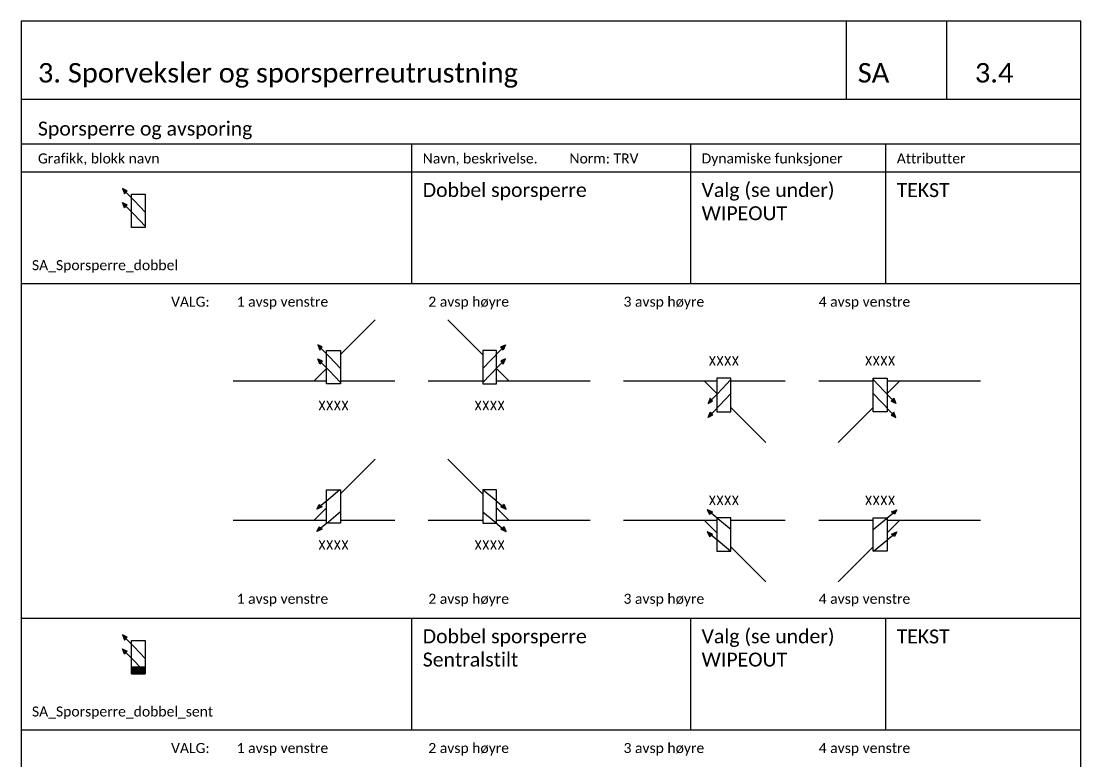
# Model space of a CAD drawing. Header units: millimetres. Extents: x -210 to 2500, y -2763 to 277.
# Drawn here: x 630 to 820, y -469.6 to -337 of the extents above; entities that cross this region are included whole.
import ezdxf
from ezdxf.enums import TextEntityAlignment as Align

# ---------------------------------------------------------------- set-up
doc = ezdxf.new("R2010")
doc.units = ezdxf.units.MM
for name, color, linetype in [('RAMME', 5, 'Continuous'), ('RAMME SYMBOLER', 4, 'Continuous'), ('RAMME TEKST', 7, 'Continuous'), ('SIG-Komponenter', 2, 'Continuous'), ('SIG-SPOR enlinje', 5, 'Continuous'), ('SIG_ATT_Tekst25', 2, 'Continuous')]:
    doc.layers.add(name, color=color, linetype=linetype)
doc.layers.add('Wipeout', color=7, linetype='Continuous', true_color=0xfffefd)
doc.styles.add('Calibri', font='calibri.ttf')
doc.styles.add('ISOCP', font='isocp.shx', dxfattribs={"width": 0.9})

# ---------------------------------------------------------------- blocks, each defined once
blk = doc.blocks.new('*U361')
at = {"color": 0, "linetype": 'ByBlock', "lineweight": -2, "elevation": 1}
blk.add_lwpolyline([(1.1, 5.96), (1.17, 6.04), (1.05, 6.1)], close=True, dxfattribs=at)
at = {"color": 0, "linetype": 'ByBlock', "lineweight": -2}
blk.add_lwpolyline([(1.17, 3.54), (1.1, 3.46), (1.05, 3.6)], close=True, dxfattribs=at)
at = {"layer": 'SIG_ATT_Tekst25', "style": 'ISOCP', "width": 0.9}
blk.add_attdef('TEKST', text='', height=2.5, dxfattribs=at).set_placement((3.5, -4, -2), align=Align.MIDDLE_CENTER)
blk.add_wipeout([(2.25, -0.5), (4.75, -0.5), (4.75, 5.5), (2.25, 5.5)]).dxf.layer = 'Wipeout'
at = {"linetype": 'ByBlock', "lineweight": -2}
h = blk.add_hatch(color=0, dxfattribs=at)
h.dxf.hatch_style = 1
h.paths.add_polyline_path([(1.05, 5.55), (1.48, 6.11), (0.67, 6.51)])
h = blk.add_hatch(color=0, dxfattribs=at)
h.dxf.hatch_style = 1
h.paths.add_polyline_path([(1.48, 3.61), (1.05, 3.05), (0.67, 4.01)])
h = blk.add_hatch(color=0, dxfattribs=at)
h.dxf.hatch_style = 1
h.paths.add_polyline_path([(2.25, -0.5), (4.75, -0.5), (4.75, 0.7), (2.25, 0.7)])
at = {"color": 0, "linetype": 'ByBlock', "lineweight": -2}
for p, q in [((4.75, 2.25, 1), (0.67, 6.51, 1)), ((4.75, 2.25, 1), (0.67, 6.51, 1)), ((2.85, 0.1), (4.15, 0.1))]:
    blk.add_line(p, q, dxfattribs=at)
at = {"color": 0, "linetype": 'ByBlock', "lineweight": -2, "elevation": 1}
for points in [[(1.05, 5.55), (1.48, 6.11), (0.67, 6.51)], [(1.08, 5.75), (1.33, 6.08), (0.86, 6.31)]]:
    blk.add_lwpolyline(points, close=True, dxfattribs=at)
at = {"color": 0, "linetype": 'ByBlock', "lineweight": -2}
for points in [[(1.48, 3.61), (1.05, 3.05), (0.67, 4.01), (1.48, 3.61)], [(0.67, 4.01), (4.75, -0.25)]]:
    blk.add_lwpolyline(points, dxfattribs=at)
for points in [[(1.33, 3.58), (1.08, 3.25), (0.86, 3.81)], [(2.25, 5.5), (4.75, 5.5), (4.75, -0.5), (2.25, -0.5)], [(2.25, -0.5), (4.75, -0.5), (4.75, 0.7), (2.25, 0.7)], [(2.3, -0.45), (4.7, -0.45), (4.7, 0.65), (2.3, 0.65)], [(2.35, -0.4), (4.65, -0.4), (4.65, 0.6), (2.35, 0.6)], [(2.4, -0.35), (4.6, -0.35), (4.6, 0.55), (2.4, 0.55)], [(2.45, -0.3), (4.55, -0.3), (4.55, 0.5), (2.45, 0.5)], [(2.5, -0.25), (4.5, -0.25), (4.5, 0.45), (2.5, 0.45)], [(2.55, -0.2), (4.45, -0.2), (4.45, 0.4), (2.55, 0.4)], [(2.6, -0.15), (4.4, -0.15), (4.4, 0.35), (2.6, 0.35)], [(2.65, -0.1), (4.35, -0.1), (4.35, 0.3), (2.65, 0.3)], [(2.7, -0.05), (4.3, -0.05), (4.3, 0.25), (2.7, 0.25)], [(2.75, 0), (4.25, 0), (4.25, 0.2), (2.75, 0.2)], [(2.8, 0.05), (4.2, 0.05), (4.2, 0.15), (2.8, 0.15)]]:
    blk.add_lwpolyline(points, close=True, dxfattribs=at)
blk = doc.blocks.new('*U360')
at = {"color": 0, "linetype": 'ByBlock', "lineweight": -2, "elevation": 1}
blk.add_lwpolyline([(1.1, 5.96), (1.17, 6.04), (1.05, 6.1)], close=True, dxfattribs=at)
at = {"color": 0, "linetype": 'ByBlock', "lineweight": -2}
blk.add_lwpolyline([(1.17, 3.54), (1.1, 3.46), (1.05, 3.6)], close=True, dxfattribs=at)
at = {"layer": 'SIG_ATT_Tekst25', "style": 'ISOCP', "width": 0.9}
blk.add_attdef('TEKST', text='', height=2.5, dxfattribs=at).set_placement((3.5, -4, -2), align=Align.MIDDLE_CENTER)
blk.add_wipeout([(2.25, -0.5), (4.75, -0.5), (4.75, 5.5), (2.25, 5.5)]).dxf.layer = 'Wipeout'
at = {"linetype": 'ByBlock', "lineweight": -2}
h = blk.add_hatch(color=0, dxfattribs=at)
h.dxf.hatch_style = 1
h.paths.add_polyline_path([(1.05, 5.55), (1.48, 6.11), (0.67, 6.51)])
h = blk.add_hatch(color=0, dxfattribs=at)
h.dxf.hatch_style = 1
h.paths.add_polyline_path([(1.48, 3.61), (1.05, 3.05), (0.67, 4.01)])
at = {"color": 0, "linetype": 'ByBlock', "lineweight": -2}
blk.add_line((4.75, 2.25, 1), (0.67, 6.51, 1), dxfattribs=at)
blk.add_line((4.75, 2.25, 1), (0.67, 6.51, 1), dxfattribs=at)
at = {"color": 0, "linetype": 'ByBlock', "lineweight": -2, "elevation": 1}
for points in [[(1.05, 5.55), (1.48, 6.11), (0.67, 6.51)], [(1.08, 5.75), (1.33, 6.08), (0.86, 6.31)]]:
    blk.add_lwpolyline(points, close=True, dxfattribs=at)
at = {"color": 0, "linetype": 'ByBlock', "lineweight": -2}
for points in [[(1.48, 3.61), (1.05, 3.05), (0.67, 4.01), (1.48, 3.61)], [(0.67, 4.01), (4.75, -0.25)]]:
    blk.add_lwpolyline(points, dxfattribs=at)
for points in [[(1.33, 3.58), (1.08, 3.25), (0.86, 3.81)], [(2.25, 5.5), (4.75, 5.5), (4.75, -0.5), (2.25, -0.5)]]:
    blk.add_lwpolyline(points, close=True, dxfattribs=at)
blk = doc.blocks.new('*U353')
at = {"color": 0, "linetype": 'ByBlock', "lineweight": -2, "elevation": 1}
blk.add_lwpolyline([(-1.1, 5.96), (-1.17, 6.04), (-1.05, 6.1)], close=True, dxfattribs=at)
at = {"color": 0, "linetype": 'ByBlock', "lineweight": -2}
blk.add_lwpolyline([(-1.17, 3.54), (-1.1, 3.46), (-1.05, 3.6)], close=True, dxfattribs=at)
at = {"layer": 'SIG_ATT_Tekst25', "style": 'ISOCP', "width": 0.9}
blk.add_attdef('TEKST', text='', height=2.5, dxfattribs=at).set_placement((-3.5, -4, -2), align=Align.MIDDLE_CENTER)
blk.add_wipeout([(-2.25, -0.5), (-4.75, -0.5), (-4.75, 5.5), (-2.25, 5.5)]).dxf.layer = 'Wipeout'
at = {"linetype": 'ByBlock', "lineweight": -2}
h = blk.add_hatch(color=0, dxfattribs=at)
h.dxf.hatch_style = 1
h.paths.add_polyline_path([(-1.05, 5.55), (-1.48, 6.11), (-0.67, 6.51)])
h = blk.add_hatch(color=0, dxfattribs=at)
h.dxf.hatch_style = 1
h.paths.add_polyline_path([(-1.48, 3.61), (-1.05, 3.05), (-0.67, 4.01)])
at = {"color": 0, "linetype": 'ByBlock', "lineweight": -2}
blk.add_line((-4.75, 2.25, 1), (-0.67, 6.51, 1), dxfattribs=at)
blk.add_line((-4.75, 2.25, 1), (-0.67, 6.51, 1), dxfattribs=at)
at = {"color": 0, "linetype": 'ByBlock', "lineweight": -2, "elevation": 1}
for points in [[(-1.05, 5.55), (-1.48, 6.11), (-0.67, 6.51)], [(-1.08, 5.75), (-1.33, 6.08), (-0.86, 6.31)]]:
    blk.add_lwpolyline(points, close=True, dxfattribs=at)
at = {"color": 0, "linetype": 'ByBlock', "lineweight": -2}
for points in [[(-2.25, 5.5), (-4.75, 5.5), (-4.75, -0.5), (-2.25, -0.5)], [(-1.33, 3.58), (-1.08, 3.25), (-0.86, 3.81)]]:
    blk.add_lwpolyline(points, close=True, dxfattribs=at)
for points in [[(-0.67, 4.01), (-4.75, -0.25)], [(-1.48, 3.61), (-1.05, 3.05), (-0.67, 4.01), (-1.48, 3.61)]]:
    blk.add_lwpolyline(points, dxfattribs=at)
blk = doc.blocks.new('*U354')
at = {"color": 0, "linetype": 'ByBlock', "lineweight": -2}
blk.add_lwpolyline([(1.17, -3.54), (1.1, -3.46), (1.05, -3.6)], close=True, dxfattribs=at)
at = {"color": 0, "linetype": 'ByBlock', "lineweight": -2, "elevation": 1}
blk.add_lwpolyline([(1.1, -5.96), (1.17, -6.04), (1.05, -6.1)], close=True, dxfattribs=at)
at = {"layer": 'SIG_ATT_Tekst25', "style": 'ISOCP', "width": 0.9}
blk.add_attdef('TEKST', text='', height=2.5, dxfattribs=at).set_placement((3.5, 4, -2), align=Align.MIDDLE_CENTER)
blk.add_wipeout([(2.25, 0.5), (4.75, 0.5), (4.75, -5.5), (2.25, -5.5)]).dxf.layer = 'Wipeout'
at = {"linetype": 'ByBlock', "lineweight": -2}
h = blk.add_hatch(color=0, dxfattribs=at)
h.dxf.hatch_style = 1
h.paths.add_polyline_path([(1.48, -3.61), (1.05, -3.05), (0.67, -4.01)])
h = blk.add_hatch(color=0, dxfattribs=at)
h.dxf.hatch_style = 1
h.paths.add_polyline_path([(1.05, -5.55), (1.48, -6.11), (0.67, -6.51)])
at = {"color": 0, "linetype": 'ByBlock', "lineweight": -2}
blk.add_line((4.75, -2.25, 1), (0.67, -6.51, 1), dxfattribs=at)
blk.add_line((4.75, -2.25, 1), (0.67, -6.51, 1), dxfattribs=at)
for points in [[(0.67, -4.01), (4.75, 0.25)], [(1.48, -3.61), (1.05, -3.05), (0.67, -4.01), (1.48, -3.61)]]:
    blk.add_lwpolyline(points, dxfattribs=at)
for points in [[(2.25, -5.5), (4.75, -5.5), (4.75, 0.5), (2.25, 0.5)], [(1.33, -3.58), (1.08, -3.25), (0.86, -3.81)]]:
    blk.add_lwpolyline(points, close=True, dxfattribs=at)
at = {"color": 0, "linetype": 'ByBlock', "lineweight": -2, "elevation": 1}
for points in [[(1.05, -5.55), (1.48, -6.11), (0.67, -6.51)], [(1.08, -5.75), (1.33, -6.08), (0.86, -6.31)]]:
    blk.add_lwpolyline(points, close=True, dxfattribs=at)
blk = doc.blocks.new('*U355')
at = {"color": 0, "linetype": 'ByBlock', "lineweight": -2}
blk.add_lwpolyline([(-1.17, -3.54), (-1.1, -3.46), (-1.05, -3.6)], close=True, dxfattribs=at)
at = {"color": 0, "linetype": 'ByBlock', "lineweight": -2, "elevation": 1}
blk.add_lwpolyline([(-1.1, -5.96), (-1.17, -6.04), (-1.05, -6.1)], close=True, dxfattribs=at)
at = {"layer": 'SIG_ATT_Tekst25', "style": 'ISOCP', "width": 0.9}
blk.add_attdef('TEKST', text='', height=2.5, dxfattribs=at).set_placement((-3.5, 4, -2), align=Align.MIDDLE_CENTER)
blk.add_wipeout([(-2.25, 0.5), (-4.75, 0.5), (-4.75, -5.5), (-2.25, -5.5)]).dxf.layer = 'Wipeout'
at = {"linetype": 'ByBlock', "lineweight": -2}
h = blk.add_hatch(color=0, dxfattribs=at)
h.dxf.hatch_style = 1
h.paths.add_polyline_path([(-1.48, -3.61), (-1.05, -3.05), (-0.67, -4.01)])
h = blk.add_hatch(color=0, dxfattribs=at)
h.dxf.hatch_style = 1
h.paths.add_polyline_path([(-1.05, -5.55), (-1.48, -6.11), (-0.67, -6.51)])
at = {"color": 0, "linetype": 'ByBlock', "lineweight": -2}
blk.add_line((-4.75, -2.25, 1), (-0.67, -6.51, 1), dxfattribs=at)
blk.add_line((-4.75, -2.25, 1), (-0.67, -6.51, 1), dxfattribs=at)
for points in [[(-2.25, -5.5), (-4.75, -5.5), (-4.75, 0.5), (-2.25, 0.5)], [(-1.33, -3.58), (-1.08, -3.25), (-0.86, -3.81)]]:
    blk.add_lwpolyline(points, close=True, dxfattribs=at)
for points in [[(-0.67, -4.01), (-4.75, 0.25)], [(-1.48, -3.61), (-1.05, -3.05), (-0.67, -4.01), (-1.48, -3.61)]]:
    blk.add_lwpolyline(points, dxfattribs=at)
at = {"color": 0, "linetype": 'ByBlock', "lineweight": -2, "elevation": 1}
for points in [[(-1.05, -5.55), (-1.48, -6.11), (-0.67, -6.51)], [(-1.08, -5.75), (-1.33, -6.08), (-0.86, -6.31)]]:
    blk.add_lwpolyline(points, close=True, dxfattribs=at)
blk = doc.blocks.new('*U356')
at = {"linetype": 'ByBlock', "lineweight": -2}
for points in [[(0.95, 2.71), (1.27, 2.46), (0.72, 2.24)], [(0.98, 2.55), (1.07, 2.49), (0.92, 2.43)], [(0.95, -1.29), (1.27, -1.54), (0.72, -1.76)], [(0.98, -1.44), (1.07, -1.51), (0.92, -1.57)]]:
    blk.add_lwpolyline(points, close=True, dxfattribs=at)
at = {"layer": 'SIG_ATT_Tekst25', "style": 'ISOCP', "width": 0.9}
blk.add_attdef('TEKST', text='', height=2.5, dxfattribs=at).set_placement((3.5, -4, -2), align=Align.MIDDLE_CENTER)
blk.add_wipeout([(2.25, -0.5), (4.75, -0.5), (4.75, 5.5), (2.25, 5.5)]).dxf.layer = 'Wipeout'
h = blk.add_hatch(color=256)
h.dxf.hatch_style = 1
h.paths.add_polyline_path([(0.91, 2.86), (1.47, 2.43), (0.51, 2.05)])
h = blk.add_hatch(color=256)
h.dxf.hatch_style = 1
h.paths.add_polyline_path([(0.91, -1.14), (1.47, -1.57), (0.51, -1.94)])
at = {"linetype": 'ByBlock', "lineweight": -2}
for p, q in [((4.66, 5.5), (0.51, 2.05)), ((4.75, 1.58), (0.51, -1.94))]:
    blk.add_line(p, q, dxfattribs=at)
at = {"color": 0, "linetype": 'ByBlock', "lineweight": -2}
blk.add_lwpolyline([(2.25, 5.5), (4.75, 5.5), (4.75, -0.5), (2.25, -0.5)], close=True, dxfattribs=at)
at = {"linetype": 'ByBlock', "lineweight": -2}
for points in [[(0.91, 2.86), (1.47, 2.43), (0.51, 2.05)], [(0.91, -1.14), (1.47, -1.57), (0.51, -1.94)]]:
    blk.add_lwpolyline(points, close=True, dxfattribs=at)
blk = doc.blocks.new('*U357')
at = {"linetype": 'ByBlock', "lineweight": -2}
for points in [[(-0.95, 2.71), (-1.27, 2.46), (-0.72, 2.24)], [(-0.98, 2.55), (-1.07, 2.49), (-0.92, 2.43)], [(-0.95, -1.29), (-1.27, -1.54), (-0.72, -1.76)], [(-0.98, -1.44), (-1.07, -1.51), (-0.92, -1.57)]]:
    blk.add_lwpolyline(points, close=True, dxfattribs=at)
at = {"layer": 'SIG_ATT_Tekst25', "style": 'ISOCP', "width": 0.9}
blk.add_attdef('TEKST', text='', height=2.5, dxfattribs=at).set_placement((-3.5, -4, -2), align=Align.MIDDLE_CENTER)
blk.add_wipeout([(-2.25, -0.5), (-4.75, -0.5), (-4.75, 5.5), (-2.25, 5.5)]).dxf.layer = 'Wipeout'
h = blk.add_hatch(color=256)
h.dxf.hatch_style = 1
h.paths.add_polyline_path([(-0.91, 2.86), (-1.47, 2.43), (-0.51, 2.05)])
h = blk.add_hatch(color=256)
h.dxf.hatch_style = 1
h.paths.add_polyline_path([(-0.91, -1.14), (-1.47, -1.57), (-0.51, -1.94)])
at = {"linetype": 'ByBlock', "lineweight": -2}
for p, q in [((-4.66, 5.5), (-0.51, 2.05)), ((-4.75, 1.58), (-0.51, -1.94))]:
    blk.add_line(p, q, dxfattribs=at)
at = {"color": 0, "linetype": 'ByBlock', "lineweight": -2}
blk.add_lwpolyline([(-2.25, 5.5), (-4.75, 5.5), (-4.75, -0.5), (-2.25, -0.5)], close=True, dxfattribs=at)
at = {"linetype": 'ByBlock', "lineweight": -2}
for points in [[(-0.91, 2.86), (-1.47, 2.43), (-0.51, 2.05)], [(-0.91, -1.14), (-1.47, -1.57), (-0.51, -1.94)]]:
    blk.add_lwpolyline(points, close=True, dxfattribs=at)
blk = doc.blocks.new('*U358')
at = {"linetype": 'ByBlock', "lineweight": -2}
for points in [[(0.95, 1.29), (1.27, 1.54), (0.72, 1.76)], [(0.98, 1.44), (1.07, 1.51), (0.92, 1.57)], [(0.95, -2.71), (1.27, -2.46), (0.72, -2.24)], [(0.98, -2.55), (1.07, -2.49), (0.92, -2.43)]]:
    blk.add_lwpolyline(points, close=True, dxfattribs=at)
at = {"layer": 'SIG_ATT_Tekst25', "style": 'ISOCP', "width": 0.9}
blk.add_attdef('TEKST', text='', height=2.5, dxfattribs=at).set_placement((3.5, 4, -2), align=Align.MIDDLE_CENTER)
blk.add_wipeout([(2.25, 0.5), (4.75, 0.5), (4.75, -5.5), (2.25, -5.5)]).dxf.layer = 'Wipeout'
h = blk.add_hatch(color=256)
h.dxf.hatch_style = 1
h.paths.add_polyline_path([(0.91, 1.14), (1.47, 1.57), (0.51, 1.94)])
h = blk.add_hatch(color=256)
h.dxf.hatch_style = 1
h.paths.add_polyline_path([(0.91, -2.86), (1.47, -2.43), (0.51, -2.05)])
at = {"linetype": 'ByBlock', "lineweight": -2}
for p, q in [((4.75, -1.58), (0.51, 1.94)), ((4.66, -5.5), (0.51, -2.05))]:
    blk.add_line(p, q, dxfattribs=at)
for points in [[(0.91, 1.14), (1.47, 1.57), (0.51, 1.94)], [(0.91, -2.86), (1.47, -2.43), (0.51, -2.05)]]:
    blk.add_lwpolyline(points, close=True, dxfattribs=at)
at = {"color": 0, "linetype": 'ByBlock', "lineweight": -2}
blk.add_lwpolyline([(2.25, -5.5), (4.75, -5.5), (4.75, 0.5), (2.25, 0.5)], close=True, dxfattribs=at)
blk = doc.blocks.new('*U359')
at = {"linetype": 'ByBlock', "lineweight": -2}
for points in [[(-0.95, 1.29), (-1.27, 1.54), (-0.72, 1.76)], [(-0.98, 1.44), (-1.07, 1.51), (-0.92, 1.57)], [(-0.95, -2.71), (-1.27, -2.46), (-0.72, -2.24)], [(-0.98, -2.55), (-1.07, -2.49), (-0.92, -2.43)]]:
    blk.add_lwpolyline(points, close=True, dxfattribs=at)
at = {"layer": 'SIG_ATT_Tekst25', "style": 'ISOCP', "width": 0.9}
blk.add_attdef('TEKST', text='', height=2.5, dxfattribs=at).set_placement((-3.5, 4, -2), align=Align.MIDDLE_CENTER)
blk.add_wipeout([(-2.25, 0.5), (-4.75, 0.5), (-4.75, -5.5), (-2.25, -5.5)]).dxf.layer = 'Wipeout'
h = blk.add_hatch(color=256)
h.dxf.hatch_style = 1
h.paths.add_polyline_path([(-0.91, 1.14), (-1.47, 1.57), (-0.51, 1.94)])
h = blk.add_hatch(color=256)
h.dxf.hatch_style = 1
h.paths.add_polyline_path([(-0.91, -2.86), (-1.47, -2.43), (-0.51, -2.05)])
at = {"linetype": 'ByBlock', "lineweight": -2}
for p, q in [((-4.75, -1.58), (-0.51, 1.94)), ((-4.66, -5.5), (-0.51, -2.05))]:
    blk.add_line(p, q, dxfattribs=at)
for points in [[(-0.91, 1.14), (-1.47, 1.57), (-0.51, 1.94)], [(-0.91, -2.86), (-1.47, -2.43), (-0.51, -2.05)]]:
    blk.add_lwpolyline(points, close=True, dxfattribs=at)
at = {"color": 0, "linetype": 'ByBlock', "lineweight": -2}
blk.add_lwpolyline([(-2.25, -5.5), (-4.75, -5.5), (-4.75, 0.5), (-2.25, 0.5)], close=True, dxfattribs=at)

msp = doc.modelspace()

# ---------------------------------------------------------------- linework, layer by layer
at = {"layer": 'RAMME'}
msp.add_lwpolyline([(820, -337), (630, -337), (630, -614), (820, -614)], close=True, dxfattribs=at)
msp.add_lwpolyline([(630, -351), (820, -351)], dxfattribs=at)
at = {"layer": 'RAMME SYMBOLER'}
for p, q in [((778, -351), (778, -337)), ((796, -351), (796, -337)), ((630, -359), (820, -359)), ((700, -359), (700, -384)), ((750, -359), (750, -384)), ((785, -359), (785, -384)), ((630, -364), (820, -364)), ((630, -384), (820, -384)), ((630, -444), (820, -444)), ((700, -444), (700, -464)), ((750, -444), (750, -464)), ((785, -444), (785, -464)), ((630, -464), (820, -464))]:
    msp.add_line(p, q, dxfattribs=at)
at = {"layer": 'SIG-SPOR enlinje'}
for p, q in [((682.5, -401.5), (693.5, -390.5)), ((717.5, -401.5), (706.5, -390.5)), ((697, -401.5), (668, -401.5)), ((732, -401.5), (703, -401.5)), ((767, -401.5), (738, -401.5)), ((752.5, -401.5), (763.5, -412.5)), ((802, -401.5), (773, -401.5)), ((787.5, -401.5), (776.5, -412.5)), ((682.5, -426.5), (693.5, -415.5)), ((717.5, -426.5), (706.5, -415.5)), ((697, -426.5), (668, -426.5)), ((732, -426.5), (703, -426.5)), ((767, -426.5), (738, -426.5)), ((752.5, -426.5), (763.5, -437.5)), ((802, -426.5), (773, -426.5)), ((787.5, -426.5), (776.5, -437.5))]:
    msp.add_line(p, q, dxfattribs=at)

# ---------------------------------------------------------------- texts
at = {"layer": 'RAMME TEKST', "linetype": 'ByBlock', "style": 'Calibri'}
for s, height, p in [('3. Sporveksler og sporsperreutrustning', 3.5, (633, -348)), ('SA', 3.5, (780, -348)), ('3.4', 3.5, (801, -348)), ('Sporsperre og avsporing', 2.5, (633, -357.5)), ('Grafikk, blokk navn', 1.8, (633, -362.5)), ('Navn, beskrivelse.         Norm: TRV', 1.8, (702, -362.5)), ('Dynamiske funksjoner', 1.8, (752, -362.5)), ('Attributter', 1.8, (787, -362.5)), ('SA_Sporsperre_dobbel', 1.8, (631.926, -381.625)), ('SA_Sporsperre_dobbel_sent', 1.8, (631.926, -461.625))]:
    msp.add_text(s, height=height, dxfattribs=at).set_placement(p)
at = {"layer": 'RAMME TEKST', "style": 'Calibri'}
for p in [(786.971, -368.525), (786.971, -448.525)]:
    msp.add_text('TEKST', height=2.5, dxfattribs=at).set_placement(p)
at = {"layer": 'RAMME TEKST', "linetype": 'ByBlock', "attachment_point": 1, "style": 'Calibri'}
for s, insert, char_height, width in [('Dobbel sporsperre', (702, -366), 2.5, 46), ('Valg (se under)\\PWIPEOUT', (752, -366), 2.5, 31.31787), ('VALG:', (656.875, -386.375), 1.8, 8.21364), (' 1 avsp venstre', (668, -386.375), 1.8, 29.25), ('2 avsp høyre', (703, -386.375), 1.8, 29.25), ('3 avsp høyre', (738, -386.375), 1.8, 29.25), ('4 avsp venstre', (773, -386.375), 1.8, 29.25), (' 1 avsp venstre', (668, -439.625), 1.8, 29.25), ('2 avsp høyre', (703, -439.625), 1.8, 29.25), ('3 avsp høyre', (738, -439.625), 1.8, 29.25), ('4 avsp venstre', (773, -439.625), 1.8, 29.25), ('Dobbel sporsperre\\PSentralstilt', (702, -446), 2.5, 46), ('Valg (se under)\\PWIPEOUT', (752, -446), 2.5, 31.31787), ('VALG:', (656.875, -466.375), 1.8, 8.21364), (' 1 avsp venstre', (668, -466.375), 1.8, 29.25), ('2 avsp høyre', (703, -466.375), 1.8, 29.25), ('3 avsp høyre', (738, -466.375), 1.8, 29.25), ('4 avsp venstre', (773, -466.375), 1.8, 29.25)]:
    msp.add_mtext(s, dxfattribs=dict(at, insert=insert, char_height=char_height, width=width))

# ---------------------------------------------------------------- next in the draw order: block references
at = {"layer": 'SIG-Komponenter'}
for name, p in [('*U360', (647.5, -373.5)), ('*U361', (647.5, -453.5))]:
    msp.add_blockref(name, p, dxfattribs=at)
for name, p in [('*U360', (682.5, -401.5)), ('*U353', (717.5, -401.5)), ('*U354', (752.5, -401.5)), ('*U355', (787.5, -401.5)), ('*U356', (682.5, -426.5)), ('*U357', (717.5, -426.5)), ('*U358', (752.5, -426.5)), ('*U359', (787.5, -426.5))]:
    msp.add_blockref(name, p, dxfattribs=at).add_auto_attribs({'TEKST': 'xxxx'})

doc.saveas('drawing.dxf')
